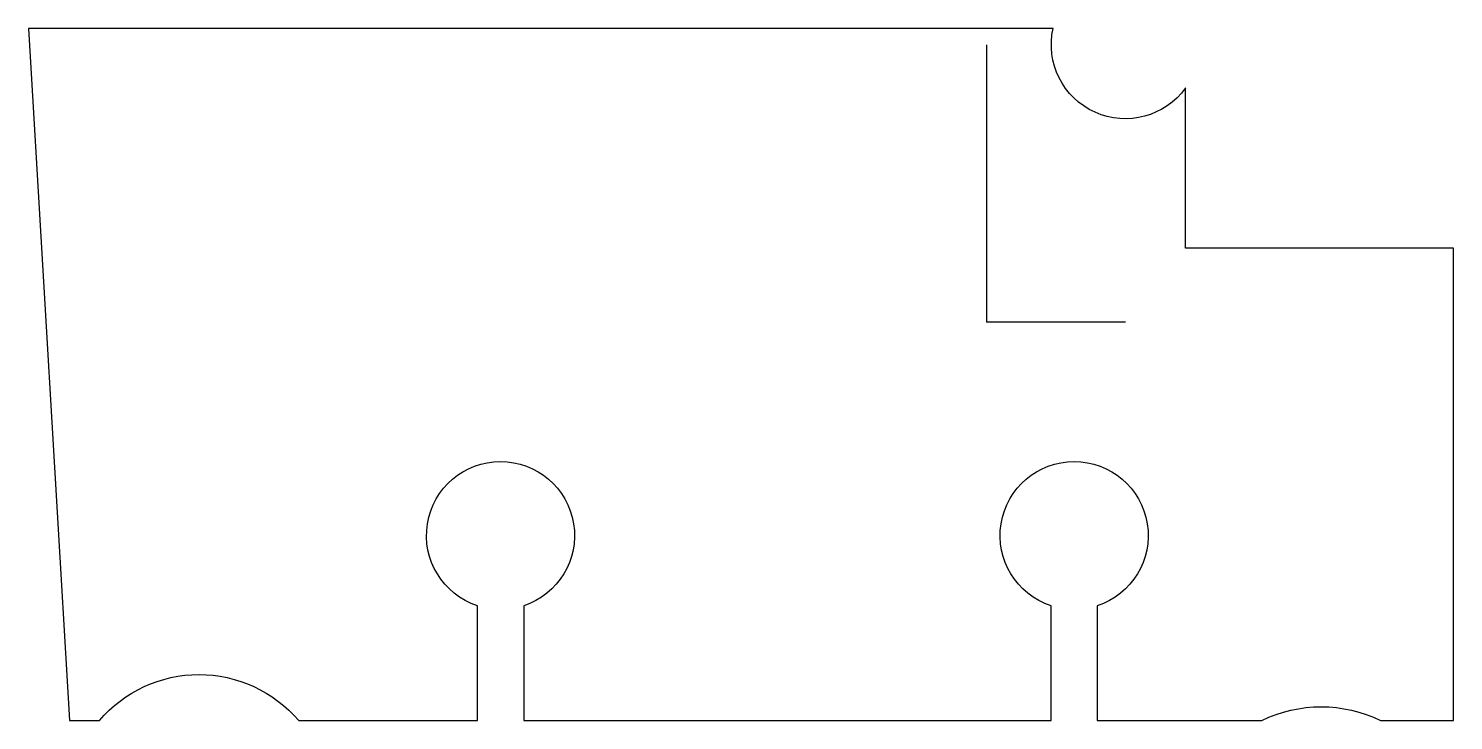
# Model space of a CAD drawing. Header units: millimetres. Extents: x -106.3 to -29.3, y -71.2 to -33.8.
import ezdxf

# ---------------------------------------------------------------- set-up
doc = ezdxf.new("R2010")
doc.units = ezdxf.units.MM
doc.layers.get('0').update_dxf_attribs({"linetype": 'CONTINUOUS'})

msp = doc.modelspace()

# ---------------------------------------------------------------- linework, layer by layer
for p in [(-54.5, -34.705), (-47, -49.705)]:
    msp.add_line(p, (-54.5, -49.705))
msp.add_lwpolyline([(-50.902, -33.826), (-106.277, -33.826), (-104.066, -71.226), (-102.447, -71.226, -0.46107), (-91.676, -71.226), (-82.016, -71.226), (-82.016, -65.026, -6.239737), (-79.516, -65.026), (-79.516, -71.226), (-51.016, -71.226), (-51.016, -65.026, -6.239737), (-48.516, -65.026), (-48.516, -71.226), (-39.623, -71.226, -0.231214), (-33.209, -71.226), (-29.266, -71.226), (-29.266, -45.705), (-43.75, -45.705), (-43.75, -37.037, -0.817318)], format="xyb", close=True)

doc.saveas('drawing.dxf')
